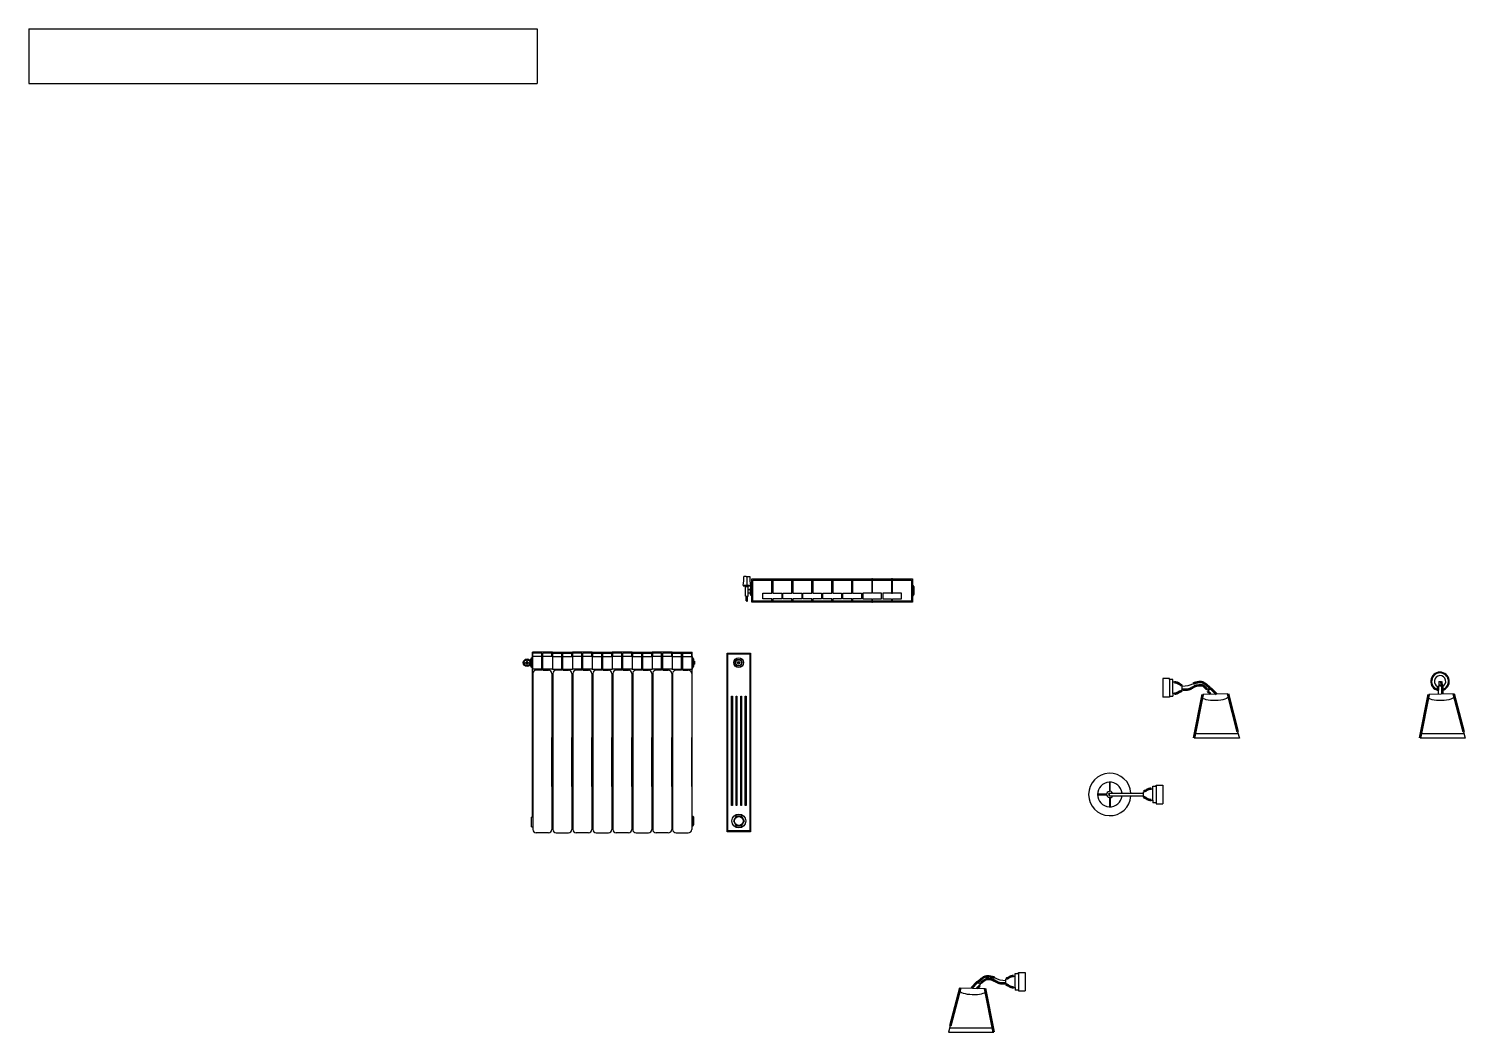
# Model space of a CAD drawing. Header units: millimetres. Extents: x 702 to 6186, y 329 to 3278.
# Drawn here: x 702 to 1245, y 1337 to 1716 of the extents above; entities that cross this region are included whole.
import ezdxf

# ---------------------------------------------------------------- set-up
doc = ezdxf.new("R2010")
doc.units = ezdxf.units.MM
doc.layers.add('Livello 1', color=175, linetype='Continuous')
doc.layers.add('particolari', color=6, linetype='Continuous')

# ---------------------------------------------------------------- blocks, each defined once
blk = doc.blocks.new('lampada')
for p, q in [((2951.65, 1470.16), (2952.93, 1470.16)), ((2951.65, 1464.81), (2951.65, 1470.16)), ((2952.93, 1470.16), (2952.93, 1470.46)), ((2952.93, 1470.46), (2955.44, 1470.46)), ((2952.93, 1470.16), (2952.93, 1470.46)), ((2952.93, 1470.16), (2952.93, 1463.51)), ((2955.44, 1470.46), (2955.44, 1463.51)), ((2930.94, 1464.67), (2940.33, 1464.5)), ((2938.8, 1466.47), (2938.34, 1465.94)), ((2948.21, 1467.51), (2948.11, 1467.51)), ((2948.21, 1465.98), (2948.21, 1467.98)), ((2951.11, 1469.16), (2951.65, 1469.16)), ((2951.11, 1464.81), (2951.65, 1464.81)), ((2951.65, 1464.81), (2951.65, 1463.81)), ((2952.93, 1463.81), (2951.65, 1463.81)), ((2952.93, 1463.81), (2952.93, 1463.51)), ((2952.93, 1463.51), (2955.44, 1463.51)), ((2927.21, 1450.4), (2926.53, 1447.93)), ((2926.98, 1449.57), (2943.27, 1449.57)), ((2926.53, 1447.93), (2943.6, 1447.93))]:
    blk.add_line(p, q)
for points in [[(2938.13, 1466.46), (2938.33, 1466.24), (2938.35, 1465.91), (2938.37, 1465.59)], [(2943.95, 1468.56), (2945.23, 1467.9), (2946.68, 1467.51), (2948.11, 1467.51)]]:
    blk.add_open_spline(points, degree=3)
at = {"layer": 'Livello 1', "color": 7, "lineweight": 53, "true_color": 0xffffff}
for points in [[(2930.94, 1464.67), (2930.94, 1464.67), (2927.21, 1450.4), (2927.21, 1450.4)], [(2937.27, 1466.76), (2937.27, 1466.76), (2935.2, 1464.59), (2935.2, 1464.59)], [(2938.13, 1466.46), (2937.82, 1466.78), (2937.44, 1466.92), (2937.27, 1466.76)], [(2937.41, 1464.55), (2937.9, 1465.08), (2938.37, 1465.59), (2938.37, 1465.59)], [(2937.59, 1466.81), (2937.59, 1466.81), (2939.11, 1468.25), (2939.11, 1468.25)], [(2939.11, 1468.25), (2940.54, 1469.63), (2942.99, 1469.05), (2943.95, 1468.56)], [(2943.6, 1447.93), (2943.6, 1447.93), (2940.33, 1464.5), (2940.33, 1464.5)]]:
    blk.add_open_spline(points, degree=3, dxfattribs=at)
for points, knots in [([(2948.21, 1466.43), (2947.71, 1466.37), (2946.38, 1466.24), (2945.67, 1466.48), (2945.15, 1466.66), (2944.71, 1466.91), (2944.25, 1467.17), (2944, 1467.31), (2943.75, 1467.46), (2943.46, 1467.6), (2942.67, 1468.01), (2940.8, 1468.39), (2939.85, 1467.48), (2939.85, 1467.48), (2938.8, 1466.47), (2938.8, 1466.47)], [0, 0, 0, 0, 1, 1, 1, 2, 2, 2, 3, 3, 3, 4, 4, 4, 5, 5, 5, 5]), ([(2951.11, 1469.16), (2951.11, 1469.16), (2950.39, 1469.17), (2949.61, 1468.71), (2948.82, 1468.25), (2948.21, 1467.98), (2948.21, 1467.98)], [0, 0, 0, 0, 1, 1, 1, 2, 2, 2, 2]), ([(2951.11, 1464.81), (2951.11, 1464.81), (2950.39, 1464.79), (2949.61, 1465.25), (2948.82, 1465.71), (2948.21, 1465.98), (2948.21, 1465.98)], [0, 0, 0, 0, 1, 1, 1, 2, 2, 2, 2])]:
    blk.add_open_spline(points, degree=3, knots=knots, dxfattribs=at)
at = {"layer": 'Livello 1', "color": 7, "lineweight": 25, "true_color": 0xffffff}
blk.add_open_spline([(2930.64, 1463.7), (2930.61, 1462.95), (2932.8, 1462.28), (2935.53, 1462.2), (2938.25, 1462.11), (2940.48, 1462.65), (2940.5, 1463.39)], degree=3, knots=[0, 0, 0, 0, 1, 1, 1, 2, 2, 2, 2], dxfattribs=at)
blk = doc.blocks.new('lampada due')
for p, q in [((3065.22, 1464.67), (3055.83, 1464.5)), ((3059.33, 1466.09), (3059.33, 1464.56)), ((3059.59, 1469.44), (3059.61, 1467.73)), ((3059.59, 1469.44), (3060.67, 1469.44)), ((3059.59, 1469.44), (3060.09, 1469.44)), ((3069.18, 1449.57), (3052.89, 1449.57)), ((3068.95, 1450.4), (3069.63, 1447.93)), ((3069.63, 1447.93), (3052.56, 1447.93))]:
    blk.add_line(p, q)
for radius, start, end in [(3.5, 284.1955, 257.3371), (3.17, 285.6606, 256.0799), (2.17, 293.0937, 249.8181)]:
    blk.add_arc((3060.09, 1469.44), radius, start, end)
blk.add_open_spline([(3060.12, 1467.96), (3059.82, 1467.94), (3059.58, 1467.72), (3059.34, 1467.49)], degree=3)
at = {"layer": 'Livello 1', "color": 7, "lineweight": 53, "true_color": 0xffffff}
for points in [[(3059.33, 1466.09), (3059.33, 1466.8), (3059.34, 1467.49), (3059.34, 1467.49)], [(3060.12, 1467.96), (3060.56, 1467.99), (3060.93, 1467.82), (3060.95, 1467.59)], [(3060.75, 1467.84), (3060.75, 1467.84), (3060.67, 1469.44), (3060.67, 1469.44)], [(3060.95, 1467.59), (3060.95, 1467.59), (3060.96, 1464.59), (3060.96, 1464.59)], [(3065.22, 1464.67), (3065.22, 1464.67), (3068.95, 1450.4), (3068.95, 1450.4)], [(3052.56, 1447.93), (3052.56, 1447.93), (3055.83, 1464.5), (3055.83, 1464.5)]]:
    blk.add_open_spline(points, degree=3, dxfattribs=at)
at = {"layer": 'Livello 1', "color": 7, "lineweight": 25, "true_color": 0xffffff}
blk.add_open_spline([(3065.52, 1463.7), (3065.55, 1462.95), (3063.36, 1462.28), (3060.63, 1462.2), (3057.91, 1462.11), (3055.68, 1462.65), (3055.66, 1463.39)], degree=3, knots=[0, 0, 0, 0, 1, 1, 1, 2, 2, 2, 2], dxfattribs=at)

msp = doc.modelspace()

# ---------------------------------------------------------------- linework, layer by layer
for p, q in [((702.39, 1715.89), (894.39, 1715.89)), ((702.39, 1715.89), (702.39, 1695.19)), ((894.39, 1715.89), (894.39, 1695.19)), ((702.39, 1695.19), (894.39, 1695.19)), ((889.45, 1476.49), (891.64, 1476.49)), ((890.55, 1475.39), (890.55, 1477.59)), ((892.21, 1477.97), (891.97, 1477.97)), ((891.97, 1477.11), (891.97, 1477.97)), ((891.97, 1475.04), (891.97, 1477.11)), ((892.21, 1474.68), (892.21, 1478.33)), ((892.58, 1478.33), (892.21, 1478.33)), ((900.12, 1480.48), (892.58, 1480.48)), ((892.58, 1448.24), (892.58, 1480.48)), ((892.58, 1478.9), (892.58, 1474.08)), ((892.58, 1478.9), (892.58, 1474.08)), ((896.14, 1478.88), (892.58, 1478.88)), ((892.76, 1478.88), (892.76, 1480.48)), ((896.14, 1480.04), (892.76, 1480.04)), ((896.14, 1473.69), (896.14, 1480.04)), ((899.95, 1480.04), (896.57, 1480.04)), ((896.57, 1473.69), (896.57, 1480.04)), ((900.12, 1478.88), (896.57, 1478.88)), ((899.95, 1478.88), (899.95, 1480.48)), ((900.12, 1480.48), (907.67, 1480.48)), ((900.12, 1478.88), (903.68, 1478.88)), ((900.12, 1478.88), (900.12, 1474.02)), ((900.12, 1478.88), (900.12, 1474.02)), ((900.3, 1478.88), (900.3, 1480.48)), ((900.3, 1480.04), (903.68, 1480.04)), ((903.68, 1473.69), (903.68, 1480.04)), ((904.11, 1480.04), (907.49, 1480.04)), ((904.11, 1473.69), (904.11, 1480.04)), ((904.11, 1478.88), (907.67, 1478.88)), ((907.49, 1478.88), (907.49, 1480.48)), ((915.21, 1480.48), (907.67, 1480.48)), ((907.67, 1478.88), (907.67, 1474.02)), ((907.67, 1478.88), (907.67, 1474.02)), ((911.22, 1478.88), (907.67, 1478.88)), ((907.67, 1478.88), (907.67, 1474.02)), ((907.67, 1478.88), (907.67, 1474.02)), ((907.84, 1478.88), (907.84, 1480.48)), ((911.22, 1480.04), (907.84, 1480.04)), ((911.22, 1473.69), (911.22, 1480.04)), ((915.04, 1480.04), (911.66, 1480.04)), ((911.66, 1473.69), (911.66, 1480.04)), ((915.21, 1478.88), (911.66, 1478.88)), ((915.04, 1478.88), (915.04, 1480.48)), ((915.21, 1480.48), (922.75, 1480.48)), ((915.21, 1478.88), (915.21, 1474.02)), ((915.21, 1478.88), (918.76, 1478.88)), ((915.21, 1478.88), (915.21, 1474.02)), ((915.38, 1478.88), (915.38, 1480.48)), ((915.38, 1480.04), (918.76, 1480.04)), ((918.76, 1473.69), (918.76, 1480.04)), ((919.2, 1480.04), (922.58, 1480.04)), ((919.2, 1473.69), (919.2, 1480.04)), ((919.2, 1478.88), (922.75, 1478.88)), ((922.58, 1478.88), (922.58, 1480.48)), ((930.3, 1480.48), (922.75, 1480.48)), ((922.75, 1478.88), (922.75, 1474.02)), ((922.75, 1478.88), (922.75, 1474.02)), ((926.31, 1478.88), (922.75, 1478.88)), ((922.75, 1478.88), (922.75, 1474.02)), ((922.75, 1478.88), (922.75, 1474.02)), ((922.93, 1478.88), (922.93, 1480.48)), ((926.31, 1480.04), (922.93, 1480.04)), ((926.31, 1473.69), (926.31, 1480.04)), ((930.12, 1480.04), (926.74, 1480.04)), ((926.74, 1473.69), (926.74, 1480.04)), ((930.3, 1478.88), (926.74, 1478.88)), ((930.12, 1478.88), (930.12, 1480.48)), ((930.3, 1480.48), (937.84, 1480.48)), ((930.3, 1478.88), (930.3, 1474.02)), ((930.3, 1478.88), (933.85, 1478.88)), ((930.3, 1478.88), (930.3, 1474.02)), ((930.47, 1478.88), (930.47, 1480.48)), ((930.47, 1480.04), (933.85, 1480.04)), ((933.85, 1473.69), (933.85, 1480.04)), ((934.28, 1480.04), (937.66, 1480.04)), ((934.28, 1473.69), (934.28, 1480.04)), ((934.28, 1478.88), (937.84, 1478.88)), ((937.66, 1478.88), (937.66, 1480.48)), ((945.38, 1480.48), (937.84, 1480.48)), ((937.84, 1478.88), (937.84, 1474.02)), ((937.84, 1478.88), (937.84, 1474.02)), ((941.39, 1478.88), (937.84, 1478.88)), ((937.84, 1478.88), (937.84, 1474.02)), ((937.84, 1478.88), (937.84, 1474.02)), ((938.01, 1478.88), (938.01, 1480.48)), ((941.39, 1480.04), (938.01, 1480.04)), ((941.39, 1473.69), (941.39, 1480.04)), ((945.21, 1480.04), (941.83, 1480.04)), ((941.83, 1473.69), (941.83, 1480.04)), ((945.38, 1478.88), (941.83, 1478.88)), ((945.21, 1478.88), (945.21, 1480.48)), ((945.38, 1480.48), (952.92, 1480.48)), ((945.38, 1478.88), (945.38, 1474.02)), ((945.38, 1478.88), (948.94, 1478.88)), ((945.38, 1478.88), (945.38, 1474.02)), ((945.55, 1478.88), (945.55, 1480.48)), ((945.55, 1480.04), (948.94, 1480.04)), ((948.94, 1473.69), (948.94, 1480.04)), ((949.37, 1480.04), (952.75, 1480.04)), ((949.37, 1473.69), (949.37, 1480.04)), ((949.37, 1478.88), (952.92, 1478.88)), ((952.75, 1478.88), (952.75, 1480.48)), ((952.92, 1448.24), (952.92, 1480.48)), ((952.92, 1478.88), (952.92, 1474.07)), ((952.92, 1478.88), (952.92, 1474.07)), ((952.92, 1478.32), (953.3, 1478.32)), ((953.3, 1474.66), (953.3, 1478.32)), ((953.3, 1477.96), (953.54, 1477.96)), ((953.54, 1475.02), (953.54, 1477.96)), ((953.54, 1477.1), (953.76, 1477.1)), ((953.54, 1475.88), (953.76, 1475.88)), ((953.76, 1477.1), (953.76, 1477.1)), ((953.76, 1477.1), (953.76, 1475.88)), ((892.21, 1475.04), (891.97, 1475.04)), ((892.58, 1474.68), (892.21, 1474.68)), ((896.14, 1474.02), (892.58, 1474.02)), ((892.76, 1472.4), (892.76, 1448.24)), ((896.14, 1473.69), (894.05, 1473.69)), ((900.12, 1474.02), (896.57, 1474.02)), ((896.57, 1473.69), (898.65, 1473.69)), ((899.95, 1472.4), (899.95, 1448.24)), ((900.12, 1474.02), (903.68, 1474.02)), ((900.3, 1472.4), (900.3, 1448.24)), ((903.68, 1473.69), (901.6, 1473.69)), ((904.11, 1474.02), (907.67, 1474.02)), ((904.11, 1473.69), (906.19, 1473.69)), ((907.49, 1472.4), (907.49, 1448.24)), ((911.22, 1474.02), (907.67, 1474.02)), ((907.84, 1472.4), (907.84, 1448.24)), ((911.22, 1473.69), (909.14, 1473.69)), ((915.21, 1474.02), (911.66, 1474.02)), ((911.66, 1473.69), (913.74, 1473.69)), ((915.04, 1472.4), (915.04, 1448.24)), ((915.21, 1474.02), (918.76, 1474.02)), ((915.38, 1472.4), (915.38, 1448.24)), ((918.76, 1473.69), (916.68, 1473.69)), ((919.2, 1474.02), (922.75, 1474.02)), ((919.2, 1473.69), (921.28, 1473.69)), ((922.58, 1472.4), (922.58, 1448.24)), ((926.31, 1474.02), (922.75, 1474.02)), ((922.93, 1472.4), (922.93, 1448.24)), ((926.31, 1473.69), (924.23, 1473.69)), ((930.3, 1474.02), (926.74, 1474.02)), ((926.74, 1473.69), (928.82, 1473.69)), ((930.12, 1472.4), (930.12, 1448.24)), ((930.3, 1474.02), (933.85, 1474.02)), ((930.47, 1472.4), (930.47, 1448.24)), ((933.85, 1473.69), (931.77, 1473.69)), ((934.28, 1474.02), (937.84, 1474.02)), ((934.28, 1473.69), (936.37, 1473.69)), ((937.66, 1472.4), (937.66, 1448.24)), ((941.39, 1474.02), (937.84, 1474.02)), ((938.01, 1472.4), (938.01, 1448.24)), ((941.39, 1473.69), (939.31, 1473.69)), ((945.38, 1474.02), (941.83, 1474.02)), ((941.83, 1473.69), (943.91, 1473.69)), ((945.21, 1472.4), (945.21, 1448.24)), ((945.38, 1474.02), (948.94, 1474.02)), ((945.55, 1472.4), (945.55, 1448.24)), ((948.94, 1473.69), (946.85, 1473.69)), ((949.37, 1474.02), (952.92, 1474.02)), ((949.37, 1473.69), (951.45, 1473.69)), ((952.75, 1472.4), (952.75, 1448.24)), ((952.92, 1474.66), (953.3, 1474.66)), ((953.3, 1475.02), (953.54, 1475.02)), ((892.58, 1429.76), (892.58, 1448.24)), ((892.76, 1448.24), (892.76, 1429.76)), ((899.95, 1429.76), (899.95, 1448.24)), ((900.3, 1448.24), (900.3, 1429.76)), ((907.49, 1429.76), (907.49, 1448.24)), ((907.84, 1448.24), (907.84, 1429.76)), ((915.04, 1429.76), (915.04, 1448.24)), ((915.38, 1448.24), (915.38, 1429.76)), ((922.58, 1429.76), (922.58, 1448.24)), ((922.93, 1448.24), (922.93, 1429.76)), ((930.12, 1429.76), (930.12, 1448.24)), ((930.47, 1448.24), (930.47, 1429.76)), ((937.66, 1429.76), (937.66, 1448.24)), ((938.01, 1448.24), (938.01, 1429.76)), ((945.21, 1429.76), (945.21, 1448.24)), ((945.55, 1448.24), (945.55, 1429.76)), ((952.75, 1429.76), (952.75, 1448.24)), ((952.92, 1429.76), (952.92, 1448.24)), ((892.58, 1418.12), (892.58, 1429.76)), ((892.76, 1429.76), (892.76, 1413.55)), ((899.95, 1429.76), (899.95, 1413.55)), ((900.3, 1429.76), (900.3, 1413.55)), ((907.49, 1429.76), (907.49, 1413.55)), ((907.84, 1429.76), (907.84, 1413.55)), ((915.04, 1429.76), (915.04, 1413.55)), ((915.38, 1429.76), (915.38, 1413.55)), ((922.58, 1429.76), (922.58, 1413.55)), ((922.93, 1429.76), (922.93, 1413.55)), ((930.12, 1429.76), (930.12, 1413.55)), ((930.47, 1429.76), (930.47, 1413.55)), ((937.66, 1429.76), (937.66, 1413.55)), ((938.01, 1429.76), (938.01, 1413.55)), ((945.21, 1429.76), (945.21, 1413.55)), ((945.55, 1429.76), (945.55, 1413.55)), ((952.75, 1429.76), (952.75, 1413.55)), ((952.92, 1418.59), (952.92, 1429.76)), ((1109.44, 1426.82), (1105.99, 1426.82)), ((1110.5, 1426.17), (1110.5, 1427.27)), ((1110.5, 1427.27), (1123.37, 1427.27)), ((1110.53, 1431.36), (1110.53, 1427.91)), ((1110.73, 1427.91), (1110.73, 1431.36)), ((1123.37, 1425.72), (1123.37, 1427.72)), ((1126.26, 1428.9), (1126.81, 1428.9)), ((1126.81, 1429.9), (1128.08, 1429.9)), ((1126.81, 1424.55), (1126.81, 1429.9)), ((1128.08, 1429.9), (1128.08, 1430.2)), ((1128.08, 1430.2), (1130.59, 1430.2)), ((1128.08, 1429.9), (1128.08, 1430.2)), ((1128.08, 1429.9), (1128.08, 1423.25)), ((1130.59, 1430.2), (1130.59, 1423.25)), ((1105.99, 1426.62), (1109.44, 1426.62)), ((1110.5, 1426.17), (1123.37, 1426.17)), ((1110.53, 1425.52), (1110.53, 1422.07)), ((1110.73, 1425.52), (1110.73, 1422.07)), ((1126.26, 1424.55), (1126.81, 1424.55)), ((1126.81, 1424.55), (1126.81, 1423.55)), ((1128.08, 1423.55), (1126.81, 1423.55)), ((1128.08, 1423.55), (1128.08, 1423.25)), ((1128.08, 1423.25), (1130.59, 1423.25)), ((892.76, 1418.12), (892.21, 1418.12)), ((892.21, 1414.46), (892.21, 1418.12)), ((899.95, 1418.12), (900.12, 1418.12)), ((900.3, 1418.12), (900.12, 1418.12)), ((907.49, 1418.12), (907.67, 1418.12)), ((907.84, 1418.12), (907.67, 1418.12)), ((915.04, 1418.12), (915.21, 1418.12)), ((915.38, 1418.12), (915.21, 1418.12)), ((922.58, 1418.12), (922.75, 1418.12)), ((922.92, 1418.12), (922.75, 1418.12)), ((930.12, 1418.12), (930.3, 1418.12)), ((930.47, 1418.12), (930.3, 1418.12)), ((937.66, 1418.12), (937.84, 1418.12)), ((938.01, 1418.12), (937.84, 1418.12)), ((945.21, 1418.12), (945.38, 1418.12)), ((945.55, 1418.12), (945.38, 1418.12)), ((952.73, 1418.59), (953.27, 1418.59)), ((952.73, 1418.59), (952.9, 1418.59)), ((952.9, 1418.59), (952.9, 1418.59)), ((953.27, 1414.93), (953.27, 1418.59)), ((953.27, 1418.23), (953.51, 1418.23)), ((953.51, 1415.29), (953.51, 1418.23)), ((892.76, 1414.43), (892.21, 1414.43)), ((898.65, 1412.25), (894.05, 1412.25)), ((899.95, 1414.43), (900.12, 1414.43)), ((900.3, 1414.43), (900.12, 1414.43)), ((901.6, 1412.25), (906.19, 1412.25)), ((907.49, 1414.43), (907.67, 1414.43)), ((907.84, 1414.43), (907.67, 1414.43)), ((913.74, 1412.25), (909.14, 1412.25)), ((915.04, 1414.43), (915.21, 1414.43)), ((915.38, 1414.43), (915.21, 1414.43)), ((916.68, 1412.25), (921.28, 1412.25)), ((922.58, 1414.43), (922.75, 1414.43)), ((922.93, 1414.43), (922.75, 1414.43)), ((928.82, 1412.25), (924.23, 1412.25)), ((930.12, 1414.43), (930.3, 1414.43)), ((930.47, 1414.43), (930.3, 1414.43)), ((931.77, 1412.25), (936.37, 1412.25)), ((937.66, 1414.43), (937.84, 1414.43)), ((938.01, 1414.43), (937.84, 1414.43)), ((943.91, 1412.25), (939.31, 1412.25)), ((945.21, 1414.43), (945.38, 1414.43)), ((945.55, 1414.43), (945.38, 1414.43)), ((946.85, 1412.25), (951.45, 1412.25)), ((952.73, 1414.93), (953.27, 1414.93)), ((953.27, 1415.29), (953.51, 1415.29))]:
    msp.add_line(p, q)
for points in [[(966.13, 1464.61), (966.13, 1471.93), (966.13, 1480.09), (974.97, 1480.09), (974.97, 1471.93), (974.97, 1464.61), (974.97, 1412.64), (966.13, 1412.64)], [(966.43, 1464.61), (966.43, 1471.93), (966.43, 1479.79), (974.67, 1479.79), (974.67, 1471.93), (974.67, 1464.61), (974.67, 1412.94), (966.43, 1412.94)], [(967.81, 1463.89), (968.1, 1463.89), (968.1, 1422.6), (967.81, 1422.6)], [(969.54, 1463.89), (969.83, 1463.89), (969.83, 1422.6), (969.54, 1422.6)], [(971.27, 1463.89), (971.56, 1463.89), (971.56, 1422.6), (971.27, 1422.6)], [(972.99, 1463.89), (973.28, 1463.89), (973.28, 1422.6), (972.99, 1422.6)]]:
    msp.add_lwpolyline(points, close=True)
for points in [[(971.15, 1475.32), (969.78, 1475.32), (969.09, 1476.5), (969.78, 1477.69), (971.15, 1477.69), (971.84, 1476.5), (971.15, 1475.32)], [(971.59, 1418.51), (969.51, 1418.51), (968.47, 1416.71), (969.51, 1414.92), (971.59, 1414.92), (972.62, 1416.71), (971.59, 1418.51)]]:
    msp.add_lwpolyline(points)
for centre, radius in [((890.55, 1476.49), 1.42), ((890.55, 1476.49), 1.1), ((890.55, 1476.49), 0.382), ((970.47, 1476.5), 1.82), ((970.47, 1476.5), 1.11), ((970.47, 1476.5), 0.47), ((970.47, 1476.5), 0.28), ((970.55, 1416.71), 2.61), ((970.55, 1416.71), 1.67)]:
    msp.add_circle(centre, radius)
for centre, radius, start, end in [((894.05, 1472.4), 1.3, 90, 180), ((898.65, 1472.4), 1.3, 0, 90), ((901.6, 1472.4), 1.3, 90, 180), ((906.19, 1472.4), 1.3, 0, 90), ((909.14, 1472.4), 1.3, 90, 180), ((913.74, 1472.4), 1.3, 0, 90), ((916.68, 1472.4), 1.3, 90, 180), ((921.28, 1472.4), 1.3, 0, 90), ((924.23, 1472.4), 1.3, 90, 180), ((928.82, 1472.4), 1.3, 0, 90), ((931.77, 1472.4), 1.3, 90, 180), ((936.37, 1472.4), 1.3, 0, 90), ((939.31, 1472.4), 1.3, 90, 180), ((943.91, 1472.4), 1.3, 0, 90), ((946.85, 1472.4), 1.3, 90, 180), ((951.45, 1472.4), 1.3, 0, 90), ((1110.63, 1426.72), 8, 3.9955, 356.1111), ((1110.63, 1426.72), 4.65, 6.885, 353.2993), ((1110.63, 1426.72), 1.2, 27.6794, 333.1187), ((1110.83, 1426.72), 0.639, 120.5515, 239.4485), ((894.05, 1413.55), 1.3, 180, 270), ((898.65, 1413.55), 1.3, 270, 0), ((901.6, 1413.55), 1.3, 180, 270), ((906.19, 1413.55), 1.3, 270, 0), ((909.14, 1413.55), 1.3, 180, 270), ((913.74, 1413.55), 1.3, 270, 0), ((916.68, 1413.55), 1.3, 180, 270), ((921.28, 1413.55), 1.3, 270, 0), ((924.23, 1413.55), 1.3, 180, 270), ((928.82, 1413.55), 1.3, 270, 0), ((931.77, 1413.55), 1.3, 180, 270), ((936.37, 1413.55), 1.3, 270, 0), ((939.31, 1413.55), 1.3, 180, 270), ((943.91, 1413.55), 1.3, 270, 0), ((946.85, 1413.55), 1.3, 180, 270), ((951.45, 1413.55), 1.3, 270, 0)]:
    msp.add_arc(centre, radius, start, end)
at = {"layer": 'Livello 1', "color": 7, "lineweight": 53, "true_color": 0xffffff}
for points in [[(1126.26, 1428.9), (1126.26, 1428.9), (1125.55, 1428.91), (1124.76, 1428.45), (1123.98, 1428), (1123.37, 1427.72), (1123.37, 1427.72)], [(1126.26, 1424.55), (1126.26, 1424.55), (1125.55, 1424.54), (1124.76, 1424.99), (1123.98, 1425.45), (1123.37, 1425.72), (1123.37, 1425.72)]]:
    msp.add_open_spline(points, degree=3, knots=[0, 0, 0, 0, 1, 1, 1, 2, 2, 2, 2], dxfattribs=at)
at = {"layer": 'particolari'}
for p, q in [((972.45, 1508.74), (972.45, 1509.01)), ((973.31, 1509.01), (972.45, 1509.01)), ((973.31, 1509.01), (974.67, 1509.01)), ((973.56, 1509.01), (973.56, 1505.52)), ((998.09, 1502.79), (998.09, 1508.16)), ((998.09, 1508.16), (998.45, 1508.16)), ((998.45, 1508.16), (998.45, 1502.79)), ((1028.59, 1508.16), (1028.24, 1508.16)), ((972.12, 1505.76), (975, 1505.76)), ((972.12, 1505.76), (972.12, 1505.52)), ((972.12, 1505.52), (975, 1505.52)), ((973.03, 1501.58), (973.03, 1505.32)), ((973.03, 1505.32), (974.09, 1505.32)), ((973.28, 1505.32), (973.28, 1505.52)), ((973.84, 1505.32), (973.84, 1505.52)), ((974.09, 1501.58), (974.09, 1505.32)), ((974.09, 1504.07), (974.9, 1504.07)), ((974.09, 1502.82), (974.9, 1502.82)), ((975.1, 1504.65), (974.9, 1504.65)), ((974.9, 1502.24), (974.9, 1504.65)), ((975, 1505.76), (975, 1505.52)), ((975.1, 1501.87), (975.1, 1505.65)), ((975.49, 1505.65), (975.1, 1505.65)), ((994.73, 1500.58), (994.73, 1502.79)), ((994.73, 1502.79), (998.09, 1502.79)), ((998.45, 1502.79), (1001.81, 1502.79)), ((1001.81, 1502.79), (1001.81, 1500.58)), ((1028.59, 1507.71), (1028.24, 1507.71)), ((1028.24, 1502.79), (1028.59, 1502.79)), ((1036.13, 1505.65), (1036.51, 1505.65)), ((1036.51, 1501.87), (1036.51, 1505.65)), ((1036.51, 1505.28), (1036.76, 1505.28)), ((1036.76, 1502.24), (1036.76, 1505.28)), ((973.03, 1501.58), (974.09, 1501.58)), ((973.28, 1499.91), (973.28, 1501.58)), ((973.84, 1499.91), (973.28, 1499.91)), ((973.56, 1501.58), (973.56, 1499.53)), ((973.84, 1499.91), (973.84, 1501.58)), ((975.1, 1502.24), (974.9, 1502.24)), ((975.49, 1501.87), (975.1, 1501.87)), ((998.09, 1500.58), (994.73, 1500.58)), ((998.09, 1499.3), (998.09, 1500.58)), ((998.45, 1499.3), (998.09, 1499.3)), ((1001.81, 1500.58), (998.45, 1500.58)), ((998.45, 1500.58), (998.45, 1499.3)), ((1028.59, 1499.75), (1028.24, 1499.75)), ((1028.59, 1499.3), (1028.24, 1499.3)), ((1036.13, 1501.87), (1036.51, 1501.87)), ((1036.51, 1502.24), (1036.76, 1502.24))]:
    msp.add_line(p, q, dxfattribs=at)
for points in [[(1028.24, 1499.3), (975.49, 1499.3), (975.49, 1508.16), (1028.24, 1508.16)], [(986.74, 1502.79), (986.74, 1500.58), (983.38, 1500.58), (983.38, 1499.3), (983.02, 1499.3), (983.02, 1500.58), (979.66, 1500.58), (979.66, 1502.79), (983.02, 1502.79), (983.02, 1508.16), (983.38, 1508.16), (983.38, 1502.79), (986.74, 1502.79)], [(994.28, 1502.79), (994.28, 1500.58), (990.91, 1500.58), (990.91, 1499.3), (990.56, 1499.3), (990.56, 1500.58), (987.19, 1500.58), (987.19, 1502.79), (990.56, 1502.79), (990.56, 1508.16), (990.91, 1508.16), (990.91, 1502.79), (994.28, 1502.79)], [(1009.35, 1502.79), (1009.35, 1500.58), (1005.98, 1500.58), (1005.98, 1499.3), (1005.63, 1499.3), (1005.63, 1500.58), (1002.26, 1500.58), (1002.26, 1502.79), (1005.63, 1502.79), (1005.63, 1508.16), (1005.98, 1508.16), (1005.98, 1502.79), (1009.35, 1502.79)], [(1016.89, 1502.79), (1016.89, 1500.58), (1013.52, 1500.58), (1013.52, 1499.3), (1013.17, 1499.3), (1013.17, 1500.58), (1009.8, 1500.58), (1009.8, 1502.79), (1013.17, 1502.79), (1013.17, 1508.16), (1013.52, 1508.16), (1013.52, 1502.79), (1016.89, 1502.79)], [(1017.34, 1502.79), (1017.34, 1500.58), (1020.7, 1500.58), (1020.7, 1499.3), (1021.06, 1499.3), (1021.06, 1500.58), (1024.42, 1500.58), (1024.42, 1502.79), (1021.06, 1502.79), (1021.06, 1508.16), (1020.7, 1508.16), (1020.7, 1502.79), (1017.34, 1502.79)], [(1028.24, 1508.16), (1028.24, 1502.79), (1024.87, 1502.79)], [(1028.59, 1508.16), (1036.13, 1508.16), (1036.13, 1499.3), (1028.59, 1499.3)], [(1028.59, 1499.3), (1028.59, 1500.58), (1031.96, 1500.58), (1031.96, 1502.79), (1028.59, 1502.79), (1028.59, 1508.16)], [(1028.24, 1499.75), (975.84, 1499.75), (975.84, 1507.71), (1028.24, 1507.71)], [(1024.87, 1502.79), (1024.87, 1500.58), (1028.24, 1500.58), (1028.24, 1499.3)], [(1028.59, 1507.71), (1035.77, 1507.71), (1035.77, 1499.75), (1028.59, 1499.75)]]:
    msp.add_lwpolyline(points, dxfattribs=at)
for centre, start, end in [((960.36, 1508.6), 346.4179, 1.9746), ((986.76, 1508.6), 178.0254, 193.5821)]:
    msp.add_arc(centre, 12.1, start, end, dxfattribs=at)

# ---------------------------------------------------------------- block references
at = {"xscale": -1}
msp.add_blockref('lampada', (4086.1, 0), dxfattribs=at)
for name, p in [('lampada due', (-1824.77, 0)), ('lampada', (-1876.82, -111))]:
    msp.add_blockref(name, p)

doc.saveas('drawing.dxf')
